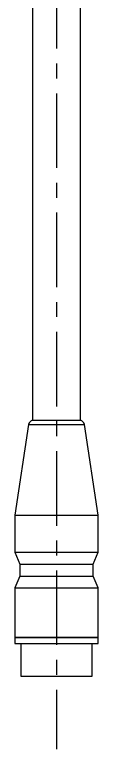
# Model space of a CAD drawing. Extents: x -273 to 427, y 17 to 547.
# Drawn here: x -245.5 to -231.5, y 207.9 to 331.1 of the extents above; entities that cross this region are included whole.
import ezdxf

# ---------------------------------------------------------------- set-up
doc = ezdxf.new("R2010")
doc.units = 0
doc.header["$LTSCALE"] = 10
doc.linetypes.add('CENTER', pattern=[2, 1.25, -0.25, 0.25, -0.25])
doc.layers.add('1', color=7, linetype='CONTINUOUS')

msp = doc.modelspace()

# ---------------------------------------------------------------- linework, layer by layer
at = {"layer": '1', "color": 4, "linetype": 'CENTER'}
msp.add_line((-238.533864, 357.949741), (-238.533864, 207.949741), dxfattribs=at)
at = {"layer": '1', "color": 7, "linetype": 'CONTINUOUS'}
for p, q in [((-242.533864, 348.199744), (-242.533864, 263.1574)), ((-234.533864, 263.1574), (-234.533864, 345.69974)), ((-243.21819, 262.433727), (-245.533863, 247.199744)), ((-243.21819, 262.433727), (-233.849539, 262.433727)), ((-242.533864, 263.1574), (-234.533864, 263.1574)), ((-231.533865, 247.199744), (-233.849539, 262.433727)), ((-245.533863, 247.199744), (-231.533865, 247.199744)), ((-245.533863, 247.199744), (-245.533863, 241.006745)), ((-231.533865, 241.006745), (-231.533865, 247.199744)), ((-245.533863, 241.006745), (-231.533865, 241.006745)), ((-245.533863, 241.006745), (-244.683864, 239.006745)), ((-232.383864, 239.006745), (-231.533865, 241.006745)), ((-244.683864, 239.006745), (-232.383864, 239.006745)), ((-244.683864, 239.006745), (-244.683864, 237.006745)), ((-232.383864, 237.006745), (-232.383864, 239.006745)), ((-244.683864, 237.006745), (-245.533863, 235.006745)), ((-244.683864, 237.006745), (-232.383864, 237.006745)), ((-231.533865, 235.006745), (-232.383864, 237.006745)), ((-245.533863, 235.006745), (-231.533865, 235.006745)), ((-245.533863, 235.006745), (-245.533863, 226.749745)), ((-231.533865, 226.749745), (-231.533865, 235.006745)), ((-245.533863, 226.749745), (-231.533865, 226.749745)), ((-245.533863, 226.749745), (-245.483863, 226.699745)), ((-245.533863, 226.699745), (-231.533865, 226.699745)), ((-245.533863, 226.699745), (-245.533863, 225.699743)), ((-231.583865, 226.699745), (-231.533865, 226.749745)), ((-231.533865, 225.699743), (-231.533865, 226.699745)), ((-245.533863, 225.699743), (-231.533865, 225.699743)), ((-244.533862, 225.699743), (-244.533862, 220.199742)), ((-232.533866, 220.199742), (-232.533866, 225.699743)), ((-244.533862, 220.199742), (-232.533866, 220.199742))]:
    msp.add_line(p, q, dxfattribs=at)
for centre, start, end in [((-242.245947, 262.199743), 106.733256, 166.468302), ((-234.821781, 262.199743), 13.531698, 73.266744)]:
    msp.add_arc(centre, 1.000002, start, end, dxfattribs=at)

doc.saveas('drawing.dxf')
